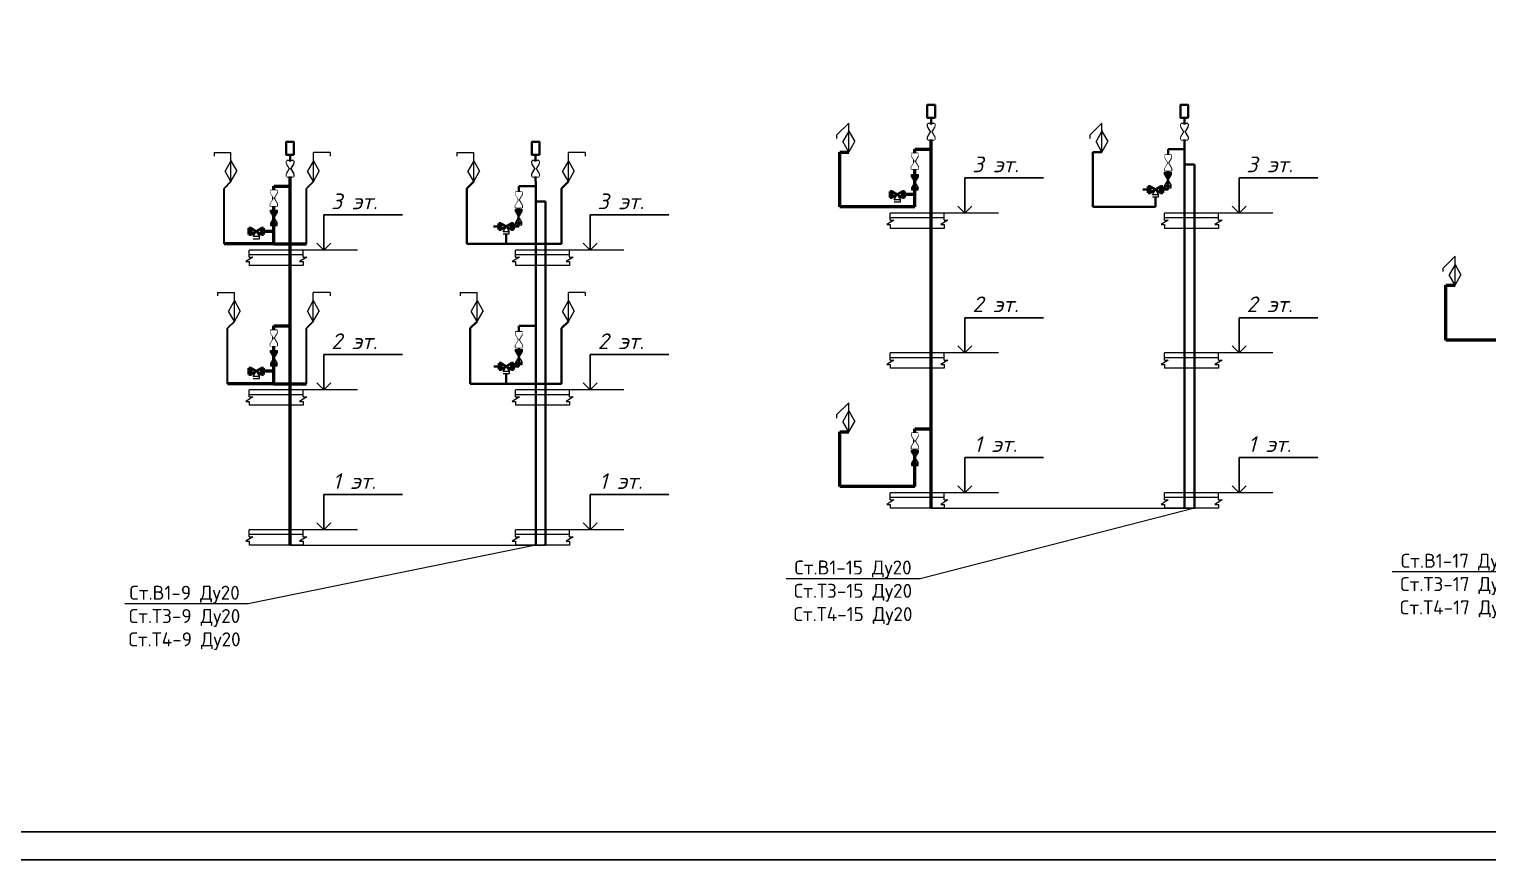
# Model space of a CAD drawing. Header units: millimetres. Extents: x -10178924 to 11692288, y -947381 to 58396.
# Drawn here: x 294790 to 320877, y -576436 to -561587 of the extents above; entities that cross this region are included whole.
import ezdxf
from ezdxf import colors
from ezdxf.entities.mleader import LeaderData, LeaderLine
from ezdxf.math import Vec2, Vec3

# ---------------------------------------------------------------- set-up
doc = ezdxf.new("R2010")
doc.units = ezdxf.units.MM
for name, color, linetype, lineweight in [('!В2', 4, 'Continuous', 35), ('_К1', 30, 'Continuous', 50), ('Oborudowanie', 7, 'Continuous', 13), ('PDF _0', 7, 'Continuous', 9), ('ВК_В1', 5, 'Continuous', 30), ('ВК_Т3', 1, 'Continuous', 35), ('ВК_Т4', 6, 'Continuous', 35), ('МИП-M-Text', 7, 'Continuous', 0), ('Перекрытие ВК', 7, 'Continuous', 20)]:
    doc.layers.add(name, color=color, linetype=linetype, lineweight=lineweight)
for name, color, linetype in [('_надписи_вода', 7, 'Continuous'), ('PDF __В1_25_сталь', 5, 'Continuous'), ('ВК_Выноски', 7, 'Continuous')]:
    doc.layers.add(name, color=color, linetype=linetype)
doc.styles.add('ОЛЬГА', font='isocpeui.ttf', dxfattribs={"height": 280})
doc.styles.add('ТЕКСТ', font='arial.ttf', dxfattribs={"height": 200})

# ---------------------------------------------------------------- blocks, each defined once
blk = doc.blocks.new('dj plocica')
at = {"lineweight": 13}
for p, q in [((35.4, 0), (-35.4, 0)), ((-35.4, -9.2), (-35.4, 0)), ((35.4, -9.2), (35.4, 0)), ((-30.5, -9.2), (-39.8, -15.1)), ((-39.8, -15.1), (-35.4, -15.1)), ((-35.4, -5.8), (35.3, -5.8)), ((-35.4, -9.2), (-30.5, -9.2)), ((-35.4, -15.1), (-35.4, -20)), ((40.2, -9.2), (30.9, -15.1)), ((30.9, -15.1), (35.4, -15.1)), ((35.4, -9.2), (40.2, -9.2)), ((35.4, -15.1), (35.4, -20)), ((35.4, -20), (-35.4, -20))]:
    blk.add_line(p, q, dxfattribs=at)
blk = doc.blocks.new('A$C3a3dae78')
at = {"layer": 'Oborudowanie'}
for p, q in [((-301, 518), (0, 518)), ((-301, 518), (-301, 456)), ((0, 372), (-105, 186)), ((0, 0), (0, 518)), ((0, 372), (105, 186)), ((0, 0), (-105, 186)), ((0, 0), (105, 186))]:
    blk.add_line(p, q, dxfattribs=at)
blk = doc.blocks.new('_None')
blk = doc.blocks.new('A$Cba312637')
for p, q in [((-111, 9), (-111, 28)), ((-111, 28), (0, 28)), ((0, 9), (-111, 9)), ((-111, -9), (-111, 9)), ((-111, 9), (0, 9)), ((0, 28), (0, 9)), ((0, 9), (0, -9)), ((0, -9), (-111, -9)), ((-56, -102), (-111, -9)), ((-111, -9), (0, -9)), ((0, -9), (-56, -102))]:
    blk.add_line(p, q)
at = {"extrusion": (0, 0, -1)}
for p, q in [((-56, -102), (-111, -195)), ((0, -195), (-111, -195)), ((-111, -195), (-111, -213)), ((-111, -195), (0, -195)), ((0, -213), (-111, -213)), ((-111, -213), (-111, -232)), ((-111, -213), (0, -213)), ((-111, -232), (0, -232)), ((0, -195), (-56, -102)), ((0, -213), (0, -195)), ((0, -232), (0, -213))]:
    blk.add_line(p, q, dxfattribs=at)
at = {"layer": 'Oborudowanie', "color": 7}
for p, q in [((-111, 28), (0, 28)), ((-111, 9), (0, 9)), ((0, 28), (0, -9)), ((0, -9), (-111, -195)), ((-111, -9), (0, -195)), ((0, -9), (-111, -9)), ((0, -195), (-111, -195)), ((0, -213), (-111, -213)), ((-111, -232), (0, -232)), ((0, -232), (0, -195))]:
    blk.add_line(p, q, dxfattribs=at)
blk = doc.blocks.new('A$C766B7461')
at = {"color": 0, "linetype": 'ByBlock'}
for p, q in [((0, 3), (1, 3)), ((0, 0), (0, 3)), ((1, 0), (0, 0)), ((0.5, 3), (0.5, 0)), ((6, 3), (1, 0)), ((6, 0), (1, 3)), ((1, 3), (1, 0)), ((7, 3), (6, 3)), ((6, 3), (6, 0)), ((6, 0), (7, 0)), ((6.5, 0), (6.5, 3)), ((7, 0), (7, 3))]:
    blk.add_line(p, q, dxfattribs=at)
blk.add_wipeout([(0, 3), (0.5, 3), (0.5, 0), (0, 0)], dxfattribs=at)
blk.add_wipeout([(0.5, 3), (1, 3), (1, 0), (0.5, 0)], dxfattribs=at)
blk.add_wipeout([(1, 3), (3.5, 1.5), (1, 0)], dxfattribs=at)
blk.add_wipeout([(7, 3), (6.5, 3), (6.5, 0), (7, 0)], dxfattribs=at)
blk.add_wipeout([(6.5, 3), (6, 3), (6, 0), (6.5, 0)], dxfattribs=at)
blk.add_wipeout([(6, 3), (3.5, 1.5), (6, 0)], dxfattribs=at)
blk = doc.blocks.new('Кран')
at = {"color": 0, "linetype": 'ByBlock'}
for p, q in [((232833, 50756), (232833, 50796)), ((232833, 50796), (232953, 50796)), ((232833, 50776), (232953, 50776)), ((232953, 50756), (232833, 50556)), ((232833, 50756), (232953, 50556)), ((232953, 50756), (232833, 50756)), ((232953, 50796), (232953, 50756)), ((232833, 50556), (232833, 50516)), ((232953, 50556), (232833, 50556)), ((232953, 50536), (232833, 50536)), ((232833, 50516), (232953, 50516)), ((232953, 50516), (232953, 50556))]:
    blk.add_line(p, q, dxfattribs=at)
blk.add_wipeout([(232953, 50516), (232953, 50536), (232833, 50536), (232833, 50516)], dxfattribs=at)
blk.add_wipeout([(232953, 50536), (232953, 50556), (232833, 50556), (232833, 50536)], dxfattribs=at)
blk.add_wipeout([(232953, 50556), (232893, 50656), (232833, 50556)], dxfattribs=at)
blk.add_wipeout([(232953, 50796), (232953, 50776), (232833, 50776), (232833, 50796)], dxfattribs=at)
blk.add_wipeout([(232953, 50776), (232953, 50756), (232833, 50756), (232833, 50776)], dxfattribs=at)
blk.add_wipeout([(232953, 50756), (232893, 50656), (232833, 50756)], dxfattribs=at)
blk = doc.blocks.new('A$C58A93042')
at = {"layer": 'МИП-M-Text', "ltscale": 100}
h = blk.add_hatch(color=256, dxfattribs=at)
h.dxf.hatch_style = 1
h.paths.add_polyline_path([(100, -150), (350, 0), (100, 150)])
for p, q in [((100, 150), (0, 150)), ((0, 150), (0, -150)), ((50, 150), (50, -150)), ((100, -150), (600, 150)), ((100, 150), (600, -150)), ((100, -150), (100, 150)), ((600, 150), (700, 150)), ((600, -150), (600, 150)), ((650, -150), (650, 150)), ((700, 150), (700, -150)), ((0, -150), (100, -150)), ((700, -150), (600, -150))]:
    blk.add_line(p, q, dxfattribs=at)

msp = doc.modelspace()

# ---------------------------------------------------------------- linework, layer by layer
for p, q in [((312932.1, -564244), (311524.9, -564244)), ((311524.9, -564874.6), (311524.9, -564244)), ((317834.5, -564244), (316427.4, -564244)), ((316427.4, -564874.6), (316427.4, -564244)), ((311524.9, -564874.6), (311399.9, -564749.6)), ((311524.9, -564874.6), (311649.9, -564749.6)), ((316427.4, -564874.6), (316302.4, -564749.6)), ((316427.4, -564874.6), (316552.4, -564749.6)), ((301464.4, -564904.4), (300057.3, -564904.4)), ((300057.3, -565535), (300057.3, -564904.4)), ((306231.6, -564904.4), (304824.5, -564904.4)), ((304824.5, -565535), (304824.5, -564904.4)), ((300057.3, -565535), (299932.3, -565410)), ((300057.3, -565535), (300182.3, -565410)), ((304824.5, -565535), (304699.5, -565410)), ((304824.5, -565535), (304949.5, -565410)), ((312932.1, -566744), (311524.9, -566744)), ((311524.9, -567374.6), (311524.9, -566744)), ((317834.5, -566744), (316427.4, -566744)), ((316427.4, -567374.6), (316427.4, -566744)), ((301464.4, -567404.4), (300057.3, -567404.4)), ((300057.3, -568035), (300057.3, -567404.4)), ((306231.6, -567404.4), (304824.5, -567404.4)), ((304824.5, -568035), (304824.5, -567404.4)), ((311524.9, -567374.6), (311399.9, -567249.6)), ((311524.9, -567374.6), (311649.9, -567249.6)), ((316427.4, -567374.6), (316302.4, -567249.6)), ((316427.4, -567374.6), (316552.4, -567249.6)), ((300057.3, -568035), (299932.3, -567910)), ((300057.3, -568035), (300182.3, -567910)), ((304824.5, -568035), (304699.5, -567910)), ((304824.5, -568035), (304949.5, -567910)), ((312932.1, -569244), (311524.9, -569244)), ((311524.9, -569874.6), (311524.9, -569244)), ((317834.5, -569244), (316427.4, -569244)), ((316427.4, -569874.6), (316427.4, -569244)), ((311524.9, -569874.6), (311399.9, -569749.6)), ((311524.9, -569874.6), (311649.9, -569749.6)), ((316427.4, -569874.6), (316302.4, -569749.6)), ((316427.4, -569874.6), (316552.4, -569749.6)), ((301464.4, -569904.4), (300057.3, -569904.4)), ((300057.3, -570535), (300057.3, -569904.4)), ((306231.6, -569904.4), (304824.5, -569904.4)), ((304824.5, -570535), (304824.5, -569904.4)), ((300057.3, -570535), (299932.3, -570410)), ((300057.3, -570535), (300182.3, -570410)), ((304824.5, -570535), (304699.5, -570410)), ((304824.5, -570535), (304949.5, -570410))]:
    msp.add_line(p, q)
at = {"layer": 'Oborudowanie'}
for p, q in [((309448.8, -563265.1), (309236, -563477.8)), ((309236, -563539.5), (309236, -563477.8)), ((309448.8, -563411.6), (309343.7, -563597.3)), ((309448.8, -563783.1), (309448.8, -563265.1)), ((309448.8, -563411.6), (309553.8, -563597.3)), ((313976.4, -563265.1), (313763.6, -563477.8)), ((313763.6, -563539.5), (313763.6, -563477.8)), ((313976.4, -563411.6), (313871.4, -563597.3)), ((313976.4, -563783.1), (313976.4, -563265.1)), ((313976.4, -563411.6), (314081.4, -563597.3)), ((309448.8, -563783.1), (309343.7, -563597.3)), ((309448.8, -563783.1), (309553.8, -563597.3)), ((313976.4, -563783.1), (313871.4, -563597.3)), ((313976.4, -563783.1), (314081.4, -563597.3)), ((310260, -564653.3), (310371.2, -564653.3)), ((314877.2, -564565.7), (314988.4, -564565.7)), ((298794.9, -565313.6), (298906.1, -565313.6)), ((303264.4, -565226), (303375.6, -565226)), ((320290.9, -565644.9), (320078.1, -565857.7)), ((320290.9, -565791.4), (320185.8, -565977.2)), ((320290.9, -566163), (320290.9, -565644.9)), ((320290.9, -565791.4), (320395.9, -565977.2)), ((320078.1, -565919.4), (320078.1, -565857.7)), ((320290.9, -566163), (320185.8, -565977.2)), ((320290.9, -566163), (320395.9, -565977.2)), ((298794.9, -567813.6), (298906.1, -567813.6)), ((303266.9, -567726), (303378.1, -567726)), ((309448.8, -568265.1), (309236, -568477.8)), ((309448.8, -568411.6), (309343.7, -568597.3)), ((309448.8, -568783.1), (309448.8, -568265.1)), ((309448.8, -568411.6), (309553.8, -568597.3)), ((309236, -568539.5), (309236, -568477.8)), ((309448.8, -568783.1), (309343.7, -568597.3)), ((309448.8, -568783.1), (309553.8, -568597.3))]:
    msp.add_line(p, q, dxfattribs=at)
at = {"layer": 'PDF _0', "lineweight": 25}
for points in [[(291774.7, -576435.8), (417873.2, -576435.8), (417873.2, -517040), (291774.7, -517040)], [(293772.9, -517539.6), (293772.9, -575936.3), (417373.7, -575936.3), (417373.7, -517539.6)]]:
    msp.add_lwpolyline(points, close=True, dxfattribs=at)
at = {"layer": 'PDF __В1_25_сталь', "lineweight": 53}
for p, q in [((310630.5, -563732.4), (310923.7, -563732.1)), ((310630.5, -564765.1), (310630.5, -563732.4)), ((309286, -564765.1), (309286, -563783.1)), ((299162.8, -564392.7), (299456, -564392.4)), ((299162.8, -565425.4), (299162.8, -564392.7)), ((310625.4, -564542.1), (310445.3, -564542.1)), ((299160.3, -565202.5), (298980.2, -565202.5)), ((320128.1, -567144.9), (320128.1, -566163)), ((299162.8, -566892.7), (299456, -566892.4)), ((299162.8, -567925.4), (299162.8, -566892.7)), ((299160.3, -567702.5), (298980.2, -567702.5)), ((309286, -569765.1), (309286, -568783.1)), ((310630.5, -568732.4), (310923.7, -568732.1)), ((310630.5, -569765.1), (310630.5, -568732.4))]:
    msp.add_line(p, q, dxfattribs=at)
for points in [[(310923.7, -570148.2), (310923.7, -563732.1)], [(309286, -563783.1), (309448.8, -563783.1)], [(299456, -570808.6), (299456, -564392.4)], [(310630.5, -564765.1), (309286, -564765.1)], [(299162.8, -565425.4), (298274.5, -565425.5)], [(299162.8, -565425.4), (299749.4, -565425.4)], [(320128.1, -566163), (320290.9, -566163)], [(321472.5, -567144.9), (320128.1, -567144.9)], [(299162.8, -567925.4), (298336.3, -567925.2)], [(299162.1, -567925.4), (299748.7, -567925.4)], [(309286, -568783.1), (309448.8, -568783.1)], [(310630.5, -569765.1), (309286, -569765.1)]]:
    msp.add_lwpolyline(points, dxfattribs=at)
at = {"layer": 'ВК_В1'}
for p, q in [((298274.5, -565425.4), (298274.8, -564433.4)), ((298397.4, -564310.8), (298274.8, -564433.4)), ((299749.4, -565425.4), (299749.7, -564433.4)), ((299872.3, -564310.8), (299749.7, -564433.4)), ((298459.1, -566810.8), (298336.5, -566933.4)), ((299871.6, -566810.8), (299749, -566933.4)), ((298336.3, -567925.4), (298336.5, -566933.4)), ((299748.7, -567925.4), (299749, -566933.4))]:
    msp.add_line(p, q, dxfattribs=at)
at = {"layer": 'ВК_Т3'}
for p, q in [((315156.4, -564455.7), (315158.1, -563732.4)), ((315158.1, -563732.4), (315451.3, -563732.1)), ((303543.6, -565116.1), (303545.3, -564392.7)), ((303555.1, -564392.7), (303848.4, -564392.4)), ((303546.1, -567616.1), (303547.8, -566892.7)), ((303555.1, -566892.7), (303848.4, -566892.4))]:
    msp.add_line(p, q, dxfattribs=at)
at = {"layer": 'ВК_Т3', "color": 30, "true_color": 0xf26722}
for p, q in [((313813.7, -564765.1), (313813.7, -563783.1)), ((302616.7, -565425.4), (302617, -564433.4)), ((302739.6, -564310.8), (302617, -564433.4)), ((304310.7, -565425.4), (304310.9, -564433.4)), ((304433.5, -564310.8), (304310.9, -564433.4)), ((302801.3, -566810.8), (302678.7, -566933.4)), ((304433.5, -566810.8), (304310.9, -566933.4)), ((302678.5, -567925.4), (302678.7, -566933.4)), ((304310.7, -567925.4), (304310.9, -566933.4))]:
    msp.add_line(p, q, dxfattribs=at)
at = {"layer": 'ВК_Т3'}
for points in [[(315451.3, -570148.2), (315451.3, -563732.1)], [(303848.4, -570808.6), (303848.4, -564392.4)]]:
    msp.add_lwpolyline(points, dxfattribs=at)
at = {"layer": 'ВК_Т3', "color": 30, "true_color": 0xf26722}
for points in [[(313813.7, -563783.1), (313976.4, -563783.1)], [(315451.3, -564008.3), (315629.6, -564008.3)], [(315629.6, -570148.2), (315629.6, -564008.3)], [(314932.8, -564765.1), (313813.7, -564765.1)], [(303555.1, -565425.4), (302616.7, -565425.4)], [(303555.1, -565425.4), (304310.7, -565425.4)], [(303555.1, -567925.4), (302678.5, -567925.4)], [(303555.1, -567925.4), (304310.7, -567925.4)]]:
    msp.add_lwpolyline(points, dxfattribs=at)
at = {"layer": 'ВК_Т4'}
for points in [[(303848.4, -564668.6), (304026.6, -564668.6)], [(304026.6, -570808.6), (304026.6, -564668.6)]]:
    msp.add_lwpolyline(points, dxfattribs=at)
at = {"layer": 'Перекрытие ВК', "ltscale": 10}
for p, q in [((312126.9, -564874.6), (311155.8, -564874.6)), ((317029.4, -564874.6), (316058.3, -564874.6)), ((300659.2, -565535), (299688.1, -565535)), ((305426.4, -565535), (304455.3, -565535)), ((312126.9, -567374.6), (311155.8, -567374.6)), ((317029.4, -567374.6), (316058.3, -567374.6)), ((300659.2, -568035), (299688.1, -568035)), ((305426.4, -568035), (304455.3, -568035)), ((312126.9, -569874.6), (311155.8, -569874.6)), ((317029.4, -569874.6), (316058.3, -569874.6)), ((300659.2, -570535), (299688.1, -570535)), ((305426.4, -570535), (304455.3, -570535))]:
    msp.add_line(p, q, dxfattribs=at)

# ---------------------------------------------------------------- block references
at = {"layer": '_К1', "xscale": -1, "rotation": 270}
for p in [(310417.5, -564486.5), (315034.7, -564398.9), (303421.9, -565059.2), (298952.4, -565146.9), (298952.4, -567646.9), (303424.5, -567559.2)]:
    msp.add_blockref('A$Cba312637', p, dxfattribs=at)
at = {"layer": 'Oborudowanie'}
for p in [(298397.4, -564310.8), (302739.6, -564310.8), (298459.1, -566810.8), (302801.3, -566810.8)]:
    msp.add_blockref('A$C3a3dae78', p, dxfattribs=at)
at = {"layer": 'Oborudowanie', "xscale": -1}
for p in [(299872.3, -564310.8), (304433.5, -564310.8), (299871.6, -566810.8), (304433.5, -566810.8)]:
    msp.add_blockref('A$C3a3dae78', p, dxfattribs=at)
at = {"layer": 'Перекрытие ВК', "ltscale": 10, "xscale": 13.65, "yscale": 13.65, "zscale": 13.65}
for p in [(310673.2, -564875.2), (315575.7, -564875.2), (299205.5, -565535.6), (303972.7, -565535.6), (310673.2, -567375.2), (315575.7, -567375.2), (299205.5, -568035.6), (303972.7, -568035.6), (310673.2, -569875.2), (315575.7, -569875.2), (299205.5, -570535.6), (303972.7, -570535.6)]:
    msp.add_blockref('dj plocica', p, dxfattribs=at)

# ---------------------------------------------------------------- texts
at = {"layer": '_надписи_вода', "char_height": 280, "width": 1580.673, "attachment_point": 2, "rotation": 0, "line_spacing_factor": 0.8, "style": 'ОЛЬГА'}
for s, insert in [('3 эт.', (312072.2, -563864.5)), ('3 эт.', (316974.6, -563864.5)), ('3 эт.', (300604.5, -564524.9)), ('3 эт.', (305371.7, -564524.9)), ('2 эт.', (312072.2, -566364.5)), ('2 эт.', (316974.6, -566364.5)), ('2 эт.', (300604.5, -567024.9)), ('2 эт.', (305371.7, -567024.9)), ('1 эт.', (312072.2, -568864.5)), ('1 эт.', (316974.6, -568864.5)), ('1 эт.', (300604.5, -569524.9)), ('1 эт.', (305371.7, -569524.9))]:
    msp.add_mtext(s, dxfattribs=dict(at, insert=insert))

# ---------------------------------------------------------------- leaders
at = {"layer": 'ВК_Выноски'}
ml = msp.add_multileader_mtext('Standard', dxfattribs=at)
ml.set_content('{\\fISOCPEUR|b0|i0|c204|p34;Ст.В\\fISOCPEUR|b0|i0|c0|p34;1-\\fISOCPEUR|b0|i0|c204|p34;15\\fISOCPEUR|b0|i0|c0|p34; \\fISOCPEUR|b0|i0|c204|p34;Ду20\\PСт.Т\\fISOCPEUR|b0|i0|c0|p34;3-\\fISOCPEUR|b0|i0|c204|p34;15\\fISOCPEUR|b0|i0|c0|p34; \\fISOCPEUR|b0|i0|c204|p34;Ду20\\PСт.Т4\\fISOCPEUR|b0|i0|c0|p34;-\\fISOCPEUR|b0|i0|c204|p34;15\\fISOCPEUR|b0|i0|c0|p34; \\fISOCPEUR|b0|i0|c204|p34;Ду20}', color=256, style='ТЕКСТ')
ml.set_leader_properties(lineweight=13)
ml.set_arrow_properties(name='NONE')
ml.build(insert=Vec2(0, 0))
ml.multileader.update_dxf_attribs({"text_left_attachment_type": 6, "text_right_attachment_type": 6, "dogleg_length": 100, "arrow_head_size": 300})
ctx = ml.context
ctx.base_point, ctx.char_height, ctx.arrow_head_size, ctx.landing_gap_size, ctx.plane_origin = Vec3(308423.5, -571410.2), 250, 300, 0.09, Vec3(387651.7, -586293.9)
ctx.left_attachment, ctx.right_attachment, ctx.text_align_type = 6, 6, 1
notes = []
notes.append((ctx, [(1, (1, 1, 0), (310723.7, -571410.2), (-1, 0), 100, [(2, [(310923.7, -570148.2), (315451.3, -570148.2), (315629.6, -570148.2)], 0, [])])]))
ctx.mtext.insert, ctx.mtext.width, ctx.mtext.alignment, ctx.mtext.flow_direction = Vec3(309523.6, -571085.2), 4530.469, 2, 5
ml = msp.add_multileader_mtext('Standard', dxfattribs=at)
ml.set_content('{\\fISOCPEUR|b0|i0|c204|p34;Ст.В\\fISOCPEUR|b0|i0|c0|p34;1-\\fISOCPEUR|b0|i0|c204|p34;17\\fISOCPEUR|b0|i0|c0|p34; \\fISOCPEUR|b0|i0|c204|p34;Ду20\\PСт.Т\\fISOCPEUR|b0|i0|c0|p34;3-\\fISOCPEUR|b0|i0|c204|p34;17\\fISOCPEUR|b0|i0|c0|p34; \\fISOCPEUR|b0|i0|c204|p34;Ду20\\PСт.Т4\\fISOCPEUR|b0|i0|c0|p34;-\\fISOCPEUR|b0|i0|c204|p34;17\\fISOCPEUR|b0|i0|c0|p34; \\fISOCPEUR|b0|i0|c204|p34;Ду20}', color=256, style='ТЕКСТ')
ml.set_leader_properties(lineweight=13)
ml.set_arrow_properties(name='NONE')
ml.build(insert=Vec2(0, 0))
ml.multileader.update_dxf_attribs({"text_left_attachment_type": 6, "text_right_attachment_type": 6, "dogleg_length": 100, "arrow_head_size": 300})
ctx = ml.context
ctx.base_point, ctx.char_height, ctx.arrow_head_size, ctx.landing_gap_size, ctx.plane_origin = Vec3(319265.6, -571290), 250, 300, 0.09, Vec3(398493.8, -586173.7)
ctx.left_attachment, ctx.right_attachment, ctx.text_align_type = 6, 6, 1
notes.append((ctx, [(1, (1, 1, 0), (321565.8, -571290), (-1, 0), 100, [(2, [(321765.8, -570028.1), (325150.4, -570082.1), (325328.6, -570082.1)], 0, [])])]))
ctx.mtext.insert, ctx.mtext.width, ctx.mtext.alignment, ctx.mtext.flow_direction = Vec3(320365.7, -570965), 4530.469, 2, 5
ml = msp.add_multileader_mtext('Standard', dxfattribs=at)
ml.set_content('{\\fISOCPEUR|b0|i0|c204|p34;Ст.В\\fISOCPEUR|b0|i0|c0|p34;1-\\fISOCPEUR|b0|i0|c204|p34;9\\fISOCPEUR|b0|i0|c0|p34; \\fISOCPEUR|b0|i0|c204|p34;Ду20\\PСт.Т\\fISOCPEUR|b0|i0|c0|p34;3-\\fISOCPEUR|b0|i0|c204|p34;9 Ду20\\PСт.Т4\\fISOCPEUR|b0|i0|c0|p34;-\\fISOCPEUR|b0|i0|c204|p34;9\\fISOCPEUR|b0|i0|c0|p34; \\fISOCPEUR|b0|i0|c204|p34;Ду20}', color=256, style='ТЕКСТ')
ml.set_leader_properties(lineweight=13)
ml.set_arrow_properties(name='NONE')
ml.build(insert=Vec2(0, 0))
ml.multileader.update_dxf_attribs({"text_left_attachment_type": 6, "text_right_attachment_type": 6, "dogleg_length": 100, "arrow_head_size": 300})
ctx = ml.context
ctx.base_point, ctx.char_height, ctx.arrow_head_size, ctx.landing_gap_size, ctx.plane_origin = Vec3(296531.3, -571861.3), 250, 300, 0.09, Vec3(371319, -586972)
ctx.left_attachment, ctx.right_attachment, ctx.text_align_type = 6, 6, 1
notes.append((ctx, [(1, (1, 1, 0), (298706.5, -571861.3), (-1, 0), 100, [(2, [(299456, -570808.6), (304026.6, -570808.6), (303848.4, -570808.6)], 0, [])])]))
ctx.mtext.insert, ctx.mtext.width, ctx.mtext.alignment, ctx.mtext.flow_direction = Vec3(297568.9, -571536.3), 4530.469, 2, 5
for ctx, leaders in notes:
    for number, flags, end, landing, length, lines in leaders:
        leader = LeaderData()
        leader.index, (leader.has_last_leader_line, leader.has_dogleg_vector, leader.attachment_direction) = number, flags
        leader.last_leader_point, leader.dogleg_vector, leader.dogleg_length = Vec3(end), Vec3(landing), length
        for number, points, colour, breaks in lines:
            line = LeaderLine()
            line.index, line.vertices, line.color, line.breaks = number, Vec3.list(points), colors.encode_raw_color(colour), breaks
            leader.lines.append(line)
        ctx.leaders.append(leader)

# ---------------------------------------------------------------- next in the draw order: block references
at = {"layer": '!В2', "color": 18, "true_color": 0x000000}
for p in [(78029.7, -614077), (82557.3, -614077), (66562, -614737.4), (70954.4, -614737.4)]:
    msp.add_blockref('Кран', p, dxfattribs=at)
at = {"layer": 'Oborudowanie', "xscale": 40.00000000001819, "yscale": 40.00000000001819, "zscale": 40.00000000001819, "rotation": 89.99999999999997}
for p in [(310689.2, -564088.3), (315218.1, -564118.3), (299224, -564748.7), (303605.3, -564778.6), (299224, -567248.7), (303607.8, -567278.6), (310691.7, -569088.3)]:
    msp.add_blockref('A$C766B7461', p, dxfattribs=at)

# ---------------------------------------------------------------- next in the draw order: wipeouts: each hides what was drawn before it
for points in [[(310371.2, -564671.8), (310371.2, -564653.3), (310260, -564653.3), (310260, -564671.8)], [(314988.4, -564584.2), (314988.4, -564565.7), (314877.2, -564565.7), (314877.2, -564584.2)], [(298906.1, -565332.2), (298906.1, -565313.6), (298794.9, -565313.6), (298794.9, -565332.2)], [(303375.6, -565244.6), (303375.6, -565226), (303264.4, -565226), (303264.4, -565244.6)], [(298906.1, -567832.2), (298906.1, -567813.6), (298794.9, -567813.6), (298794.9, -567832.2)], [(303378.1, -567744.6), (303378.1, -567726), (303266.9, -567726), (303266.9, -567744.6)]]:
    msp.add_wipeout(points).dxf.layer = 'Oborudowanie'

# ---------------------------------------------------------------- next in the draw order: linework, layer by layer
at = {"layer": '!В2', "color": 18, "true_color": 0x000000}
for points in [[(310992.7, -563171.3), (310853, -563171.3), (310853, -562941.5), (310992.7, -562941.5)], [(315520.3, -563171.3), (315380.6, -563171.3), (315380.6, -562941.5), (315520.3, -562941.5)], [(299525, -563831.7), (299385.3, -563831.7), (299385.3, -563601.8), (299525, -563601.8)], [(303917.3, -563831.7), (303777.6, -563831.7), (303777.6, -563601.8), (303917.3, -563601.8)]]:
    msp.add_lwpolyline(points, close=True, dxfattribs=at)
for points in [[(310922.8, -563291.3), (310922.8, -563171.3)], [(315450.5, -563291.3), (315450.5, -563171.3)], [(299455.2, -563951.7), (299455.2, -563831.7)], [(303847.5, -563951.7), (303847.5, -563831.7)]]:
    msp.add_lwpolyline(points, dxfattribs=at)
at = {"layer": 'PDF __В1_25_сталь', "lineweight": 53}
for p, q in [((310923.7, -563732.1), (310922.8, -563561.3)), ((299456, -564392.4), (299455.2, -564221.7))]:
    msp.add_line(p, q, dxfattribs=at)
at = {"layer": 'ВК_Т3'}
for p, q in [((315451.3, -563732.1), (315450.5, -563561.3)), ((303848.4, -564392.4), (303847.5, -564221.7))]:
    msp.add_line(p, q, dxfattribs=at)

# ---------------------------------------------------------------- next in the draw order: block references
at = {"layer": 'Oborudowanie', "xscale": -0.3951031289679431, "yscale": 0.3951031289679431, "zscale": 0.3951031289679429, "rotation": 89.99999999999993}
for p in [(310630.5, -564183.9), (299162.8, -564819.9), (299162.8, -567328.2), (310630.5, -569110.4)]:
    msp.add_blockref('A$C58A93042', p, dxfattribs=at)

# ---------------------------------------------------------------- next in the draw order: wipeouts: each hides what was drawn before it
for points in [[(310371.2, -564653.3), (310371.2, -564634.8), (310260, -564634.8), (310260, -564653.3)], [(314988.4, -564565.7), (314988.4, -564547.1), (314877.2, -564547.1), (314877.2, -564565.7)], [(298906.1, -565313.6), (298906.1, -565295.1), (298794.9, -565295.1), (298794.9, -565313.6)], [(303375.6, -565226), (303375.6, -565207.5), (303264.4, -565207.5), (303264.4, -565226)], [(298906.1, -567813.6), (298906.1, -567795.1), (298794.9, -567795.1), (298794.9, -567813.6)], [(303378.1, -567726), (303378.1, -567707.5), (303266.9, -567707.5), (303266.9, -567726)]]:
    msp.add_wipeout(points).dxf.layer = 'Oborudowanie'

# ---------------------------------------------------------------- next in the draw order: wipeouts: each hides what was drawn before it
for points in [[(314988.4, -564547.1), (314932.8, -564454.5), (314877.2, -564547.1)], [(310371.2, -564634.8), (310315.6, -564542.1), (310260, -564634.8)], [(298906.1, -565295.1), (298850.5, -565202.5), (298794.9, -565295.1)], [(303375.6, -565207.5), (303320, -565114.8), (303264.4, -565207.5)], [(303378.1, -567707.5), (303322.5, -567614.8), (303266.9, -567707.5)], [(298906.1, -567795.1), (298850.5, -567702.5), (298794.9, -567795.1)]]:
    msp.add_wipeout(points).dxf.layer = 'Oborudowanie'

# ---------------------------------------------------------------- next in the draw order: linework, layer by layer
at = {"layer": 'Oborudowanie'}
for points in [[(314877.2, -564584.2), (314988.4, -564584.2), (314988.4, -564547.1), (314877.2, -564547.1), (314932.8, -564454.5), (314988.4, -564547.1)], [(310260, -564671.8), (310371.2, -564671.8), (310371.2, -564634.8), (310260, -564634.8), (310315.6, -564542.1), (310371.2, -564634.8)], [(298794.9, -565332.2), (298906.1, -565332.2), (298906.1, -565295.1), (298794.9, -565295.1), (298850.5, -565202.5), (298906.1, -565295.1)], [(303264.4, -565244.6), (303375.6, -565244.6), (303375.6, -565207.5), (303264.4, -565207.5), (303320, -565114.8), (303375.6, -565207.5)], [(303266.9, -567744.6), (303378.1, -567744.6), (303378.1, -567707.5), (303266.9, -567707.5), (303322.5, -567614.8), (303378.1, -567707.5)], [(298794.9, -567832.2), (298906.1, -567832.2), (298906.1, -567795.1), (298794.9, -567795.1), (298850.5, -567702.5), (298906.1, -567795.1)]]:
    msp.add_lwpolyline(points, dxfattribs=at)
at = {"layer": 'ВК_Т3', "color": 5}
for p, q in [((314803.1, -564455.7), (314707.5, -564454.5)), ((303190.3, -565116.1), (303094.7, -565114.8)), ((303192.8, -567616.1), (303097.2, -567614.8))]:
    msp.add_line(p, q, dxfattribs=at)
at = {"layer": 'ВК_Т3'}
for p, q in [((315158.1, -564455.7), (315062.5, -564454.5)), ((303545.3, -565116.1), (303449.7, -565114.8)), ((303547.8, -567616.1), (303452.3, -567614.8))]:
    msp.add_line(p, q, dxfattribs=at)
at = {"layer": 'ВК_Т3', "color": 30, "true_color": 0xf26722}
for p, q in [((314932.8, -564765.1), (314932.8, -564584.2)), ((303320, -565425.4), (303320, -565244.6)), ((303322.5, -567925.4), (303322.5, -567744.6))]:
    msp.add_line(p, q, dxfattribs=at)

# ---------------------------------------------------------------- next in the draw order: block references
at = {"layer": 'Oborudowanie', "xscale": -0.3951031289679431, "yscale": 0.3951031289679431, "zscale": 0.3951031289679429, "rotation": 89.99999999999993}
for p in [(315156.8, -564144.8), (303544, -564805.4), (303546.5, -567306.9)]:
    msp.add_blockref('A$C58A93042', p, dxfattribs=at)

doc.saveas('drawing.dxf')
